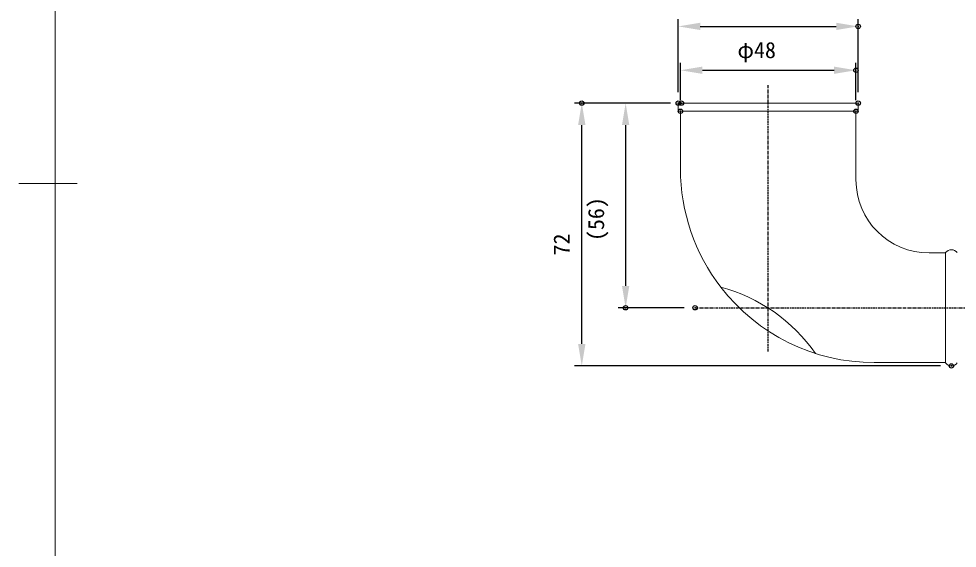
# Model space of a CAD drawing. Units: millimetres on the paper. Extents: x -203 to 203, y -143 to 143.
# Drawn here: x -203 to -74.7, y -49.9 to 22.5 of the extents above; entities that cross this region are included whole.
import ezdxf
from ezdxf.enums import TextEntityAlignment as Align

# ---------------------------------------------------------------- set-up
doc = ezdxf.new("R2010")
doc.units = ezdxf.units.MM
doc.header["$PDMODE"] = 32
doc.header["$PDSIZE"] = 0.6
doc.linetypes.add('USER1', pattern=[0.629921, 0.393701, -0.07874, 0.07874, -0.07874])
for name, color, linetype, lineweight in [('0-1_DIMENSION_LINES$02_DIMENSI', 7, 'Continuous', 25), ('0-3_DIMENSION_LINES$01_CENTER_', 7, 'USER1', 25), ('0-4_DIMENSION_LINES$03_LINES', 7, 'Continuous', 18), ('0-8_図面_FORMAT$01_WAKU$OUT_LINE', 6, 'Continuous', 18)]:
    doc.layers.add(name, color=color, linetype=linetype, lineweight=lineweight)
doc.layers.add('0-2_DEFPOINTS', color=7, linetype='Continuous')
doc.styles.add('ＭＳ ゴシック', font='')
doc.styles.get('ＭＳ ゴシック').set_extended_font_data('MS Gothic')

# ---------------------------------------------------------------- blocks, each defined once
blk = doc.blocks.new('D8')
at = {"layer": '0-1_DIMENSION_LINES$02_DIMENSI'}
for p, q in [((174.25, 288), (160, 288)), ((162, 282), (162, 238)), ((178, 232), (160, 232))]:
    blk.add_line(p, q, dxfattribs=at)
for points in [[(163, 282), (161, 282), (162, 288)], [(161, 238), (163, 238), (162, 232)]]:
    blk.add_solid(points, dxfattribs=at)
at = {"layer": '0-2_DEFPOINTS'}
for p in [(177.25, 288), (162, 232), (181, 232)]:
    blk.add_point(p, dxfattribs=at)
at = {"layer": '0-1_DIMENSION_LINES$02_DIMENSI', "style": 'ＭＳ ゴシック'}
blk.add_text('(56)', height=4.399, rotation=90, dxfattribs=at).set_placement((157.429, 250.286), align=Align.BOTTOM_LEFT)
blk = doc.blocks.new('D9')
at = {"layer": '0-1_DIMENSION_LINES$02_DIMENSI'}
for p, q in [((173.4, 288), (148, 288)), ((150, 222.1), (150, 282)), ((248.1, 216.1), (148, 216.1))]:
    blk.add_line(p, q, dxfattribs=at)
for points in [[(151, 282), (149, 282), (150, 288)], [(149, 222.1), (151, 222.1), (150, 216.1)]]:
    blk.add_solid(points, dxfattribs=at)
at = {"layer": '0-2_DEFPOINTS'}
for p in [(150, 288), (176.4, 288), (251.1, 216.1)]:
    blk.add_point(p, dxfattribs=at)
at = {"layer": '0-1_DIMENSION_LINES$02_DIMENSI', "style": 'ＭＳ ゴシック'}
blk.add_text('72', height=4.399, rotation=90, dxfattribs=at).set_placement((148, 246.336), align=Align.BOTTOM_LEFT)

msp = doc.modelspace()

# ---------------------------------------------------------------- linework, layer by layer
at = {"layer": '0-1_DIMENSION_LINES$02_DIMENSI'}
for p, q in [((-112.8, 12.5), (-112.8, 22.5)), ((-88.2, 12.5), (-88.2, 22.5)), ((-109.8, 21.5), (-91.2, 21.5)), ((-112.5, 11.385), (-112.5, 16.5)), ((-109.5, 15.5), (-91.5, 15.5)), ((-88.5, 11.385), (-88.5, 16.5))]:
    msp.add_line(p, q, dxfattribs=at)
for p in [(-88.2, 21.5), (-88.5, 15.5), (-112.8, 11), (-88.2, 11), (-112.5, 9.885), (-88.5, 9.885)]:
    msp.add_point(p, dxfattribs=at)
for points in [[(-109.8, 22), (-109.8, 21), (-112.8, 21.5)], [(-91.2, 21), (-91.2, 22), (-88.2, 21.5)], [(-109.5, 16), (-109.5, 15), (-112.5, 15.5)], [(-91.5, 15), (-91.5, 16), (-88.5, 15.5)]]:
    msp.add_solid(points, dxfattribs=at)
at = {"layer": '0-3_DIMENSION_LINES$01_CENTER_'}
for p, q in [((-100.5, -23), (-100.5, 13.5)), ((-110.5, -17), (109.5, -17))]:
    msp.add_line(p, q, dxfattribs=at)
at = {"layer": '0-4_DIMENSION_LINES$03_LINES'}
for p, q in [((-112.8, 9.885), (-112.8, 11)), ((-88.2, 11), (-112.8, 11)), ((-88.2, 9.885), (-88.2, 11)), ((-112.8, 9.885), (-88.2, 9.885)), ((-112.5, 2), (-112.5, 9.885)), ((-88.5, 0.5), (-88.5, 9.885)), ((-76.25, -9.5), (-78.5, -9.5)), ((-76.25, -24.55), (-76.25, -9.45)), ((-76.25, -24.5), (-86, -24.5))]:
    msp.add_line(p, q, dxfattribs=at)
for centre, radius, start, end in [((-86, 2), 26.5, 180, 217.62959), ((-78.5, 0.5), 10, 180, 270), ((-75.45, -10.05), 1, 36.8699, 143.1301), ((-86, 2), 26.5, 217.515, 217.62959), ((-86, 2), 26.5, 217.58467, 270), ((-112.81, -36.228), 22.804, 34.6456, 75.20529), ((-75.45, -23.95), 1, 216.8699, 323.1301)]:
    msp.add_arc(centre, radius, start, end, dxfattribs=at)
at = {"layer": '0-8_図面_FORMAT$01_WAKU$OUT_LINE'}
msp.add_line((-195, 0), (-203, 0), dxfattribs=at)
msp.add_lwpolyline([(-198, -138), (198, -138), (198, 138), (-198, 138)], close=True, dxfattribs=at)

# ---------------------------------------------------------------- block references
at = {"layer": '0-1_DIMENSION_LINES$02_DIMENSI', "xscale": 0.5, "yscale": 0.5}
for name in ['D9', 'D8']:
    msp.add_blockref(name, (-201, -133), dxfattribs=at)

# ---------------------------------------------------------------- texts
at = {"layer": '0-1_DIMENSION_LINES$02_DIMENSI', "style": 'ＭＳ ゴシック'}
msp.add_text('φ48', height=2.199, dxfattribs=at).set_placement((-104.714, 16.5), align=Align.BOTTOM_LEFT)

doc.saveas('drawing.dxf')
